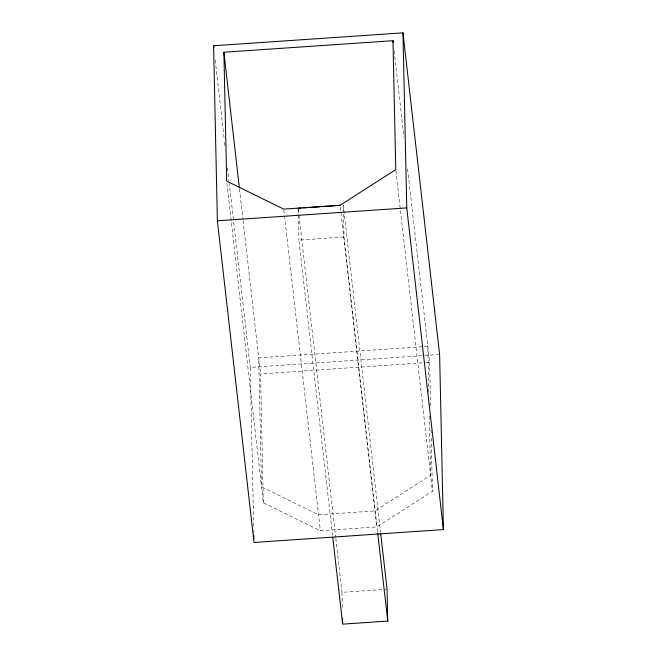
<?xml version="1.0" encoding="UTF-8"?>
<svg xmlns="http://www.w3.org/2000/svg" width="657" height="657" viewBox="0 0 657 657"><rect width="100%" height="100%" fill="white"/><g stroke="black" fill="none" stroke-linecap="round" stroke-linejoin="round"><path stroke-width="0.49" stroke-dasharray="3.29 2.46" d="M226.911 183.172L263.334 502.794L320.378 530.782L376.74 526.939L432.413 491.264L431.263 438.071M332.549 535.521L298.886 240.076L343.981 237.005L343.291 205.173L380.551 532.195M253.676 526.093L250.243 367.427L438.597 354.583M263.334 502.794L260.542 373.89L424.537 362.713M425.555 362.648L429.629 362.368L407.373 167.042M342.281 607.24L341.96 592.327L386.045 589.321M394.143 50.893L404.006 137.494M395.884 170.623L432.413 491.264M343.981 237.005L377.759 533.459M340.326 207.308L376.74 526.939M298.319 209.271L335.694 537.311M335.809 538.329L341.96 592.327M283.849 210.133L320.378 530.782M239.452 188.756L242.934 219.323M243.049 220.341L260.542 373.89M215.217 60.009L224.152 138.389M224.612 142.462L225.08 146.536M227.511 167.913L229.022 181.143M229.137 182.161L250.243 367.427M429.629 362.368L430.581 406.355M431.091 429.883L431.156 432.955M428.799 392.401L427.806 346.362L258.718 357.893L261.511 486.788L318.555 514.776L374.917 510.932L430.59 475.266L429.308 415.93M298.204 208.253L298.327 214.215M298.352 215.209L298.886 240.076M253.766 530.191L253.832 533.262"/><path stroke-width="0.99" d="M213.599 45.76L402.971 32.85L439.623 354.517L443.401 529.567L254.029 542.477L217.377 220.809L213.599 45.76L213.829 47.797M392.985 40.701L395.769 169.605L340.096 205.271L283.734 209.115L226.681 181.127L223.897 52.232L392.985 40.701L393.215 42.738M298.204 208.253L301.21 208.047M303.214 207.908L320.246 206.75M322.25 206.61L340.285 205.378M217.377 220.809L406.757 207.899L402.971 32.85M380.781 534.24L387.047 589.247L387.737 621.079L342.65 624.15L332.779 537.557M406.757 207.899L443.401 529.567M377.759 533.459L387.737 621.079M223.897 52.232L239.337 187.738M342.519 618.18L342.625 623.156M253.873 535.307L253.939 538.379"/></g></svg>
